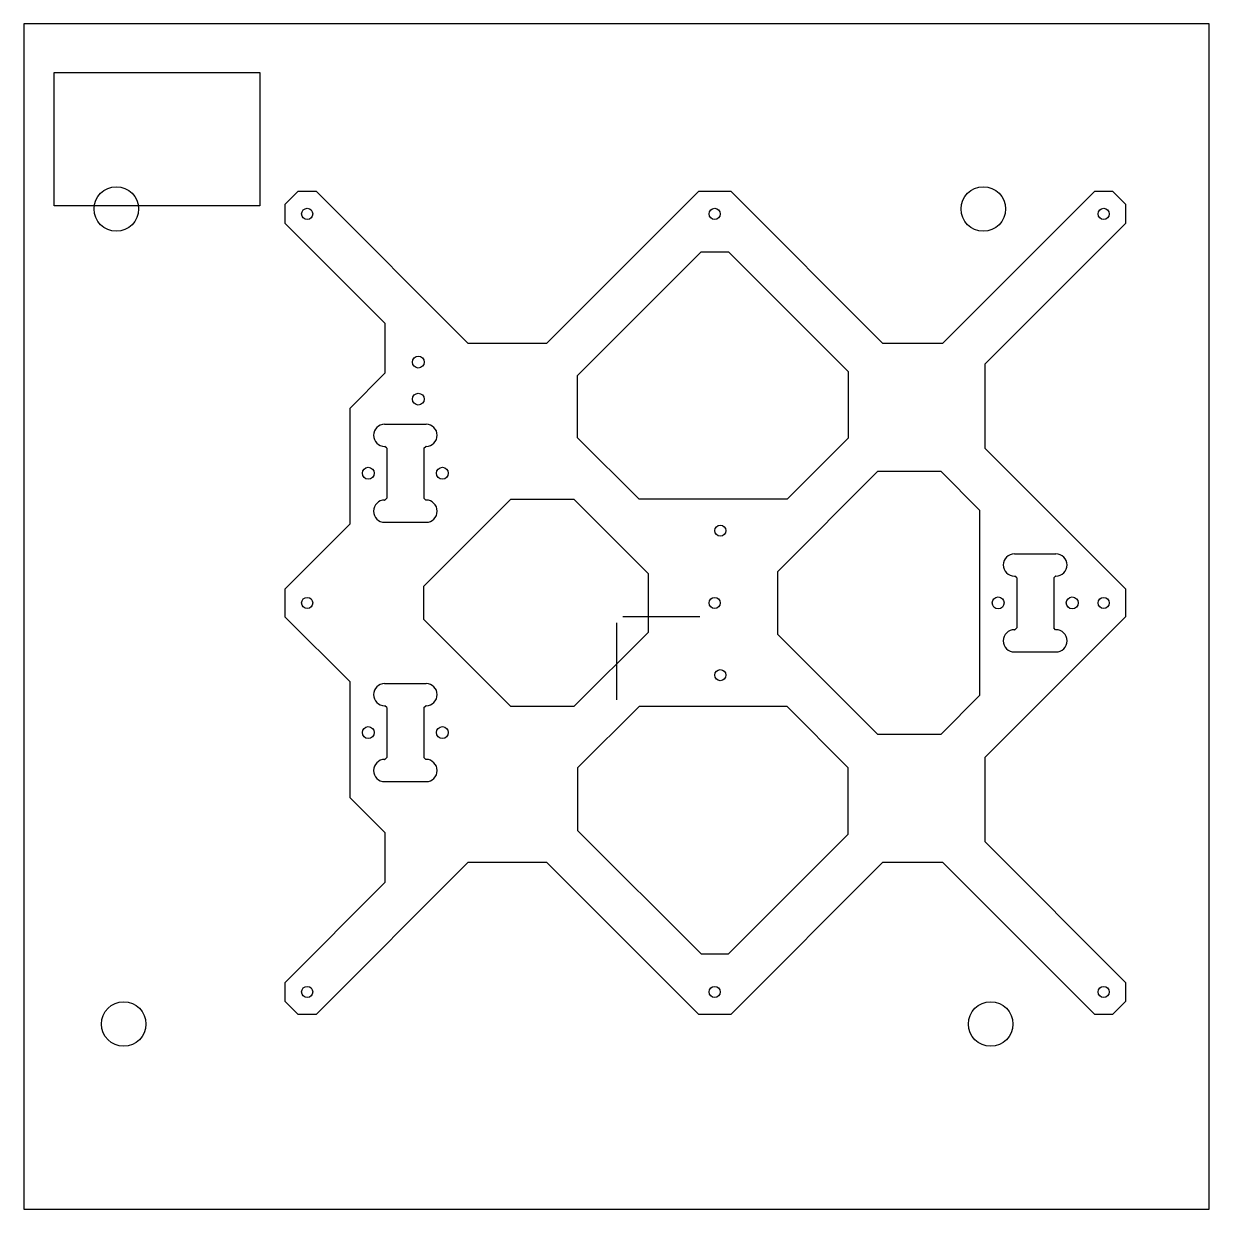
# Model space of a CAD drawing. Header units: millimetres. Extents: x -160 to 160, y -160 to 160.
import ezdxf

# ---------------------------------------------------------------- set-up
doc = ezdxf.new("R2010")
doc.units = ezdxf.units.MM
doc.layers.get('0').update_dxf_attribs({"linetype": 'CONTINUOUS'})

msp = doc.modelspace()

# ---------------------------------------------------------------- linework, layer by layer
for p, q in [((-62.59, 51.92), (-51.39, 51.92)), ((-62.59, 45.92), (-62.49, 45.92)), ((-61.99, 45.42), (-62.49, 45.92)), ((-61.99, 45.42), (-61.99, 31.92)), ((-51.99, 45.42), (-51.49, 45.92)), ((-51.99, 45.42), (-51.99, 31.92)), ((-51.39, 45.92), (-51.49, 45.92)), ((-62.59, 31.42), (-62.49, 31.42)), ((-62.49, 31.42), (-61.99, 31.92)), ((-51.49, 31.42), (-51.99, 31.92)), ((-51.39, 31.42), (-51.49, 31.42)), ((-62.59, 25.42), (-51.39, 25.42)), ((107.41, 16.92), (118.61, 16.92)), ((107.41, 10.92), (107.51, 10.92)), ((108.01, 10.42), (107.51, 10.92)), ((108.01, 10.42), (108.01, -3.08)), ((118.01, 10.42), (118.51, 10.92)), ((118.01, 10.42), (118.01, -3.08)), ((118.61, 10.92), (118.51, 10.92)), ((1.75, 0), (22.5, 0)), ((0, -1.75), (0, -22.5)), ((107.51, -3.58), (108.01, -3.08)), ((118.51, -3.58), (118.01, -3.08)), ((107.41, -3.58), (107.51, -3.58)), ((118.61, -3.58), (118.51, -3.58)), ((107.41, -9.58), (118.61, -9.58)), ((-62.59, -18.08), (-51.39, -18.08)), ((-62.59, -24.08), (-62.49, -24.08)), ((-61.99, -24.58), (-62.49, -24.08)), ((-61.99, -24.58), (-61.99, -38.08)), ((-51.99, -24.58), (-51.49, -24.08)), ((-51.99, -24.58), (-51.99, -38.08)), ((-51.39, -24.08), (-51.49, -24.08)), ((-62.49, -38.58), (-61.99, -38.08)), ((-51.49, -38.58), (-51.99, -38.08)), ((-62.59, -38.58), (-62.49, -38.58)), ((-51.39, -38.58), (-51.49, -38.58)), ((-62.59, -44.58), (-51.39, -44.58))]:
    msp.add_line(p, q)
for points in [[(160, 160), (-160, 160), (-160, -160), (160, -160)], [(-96.23, 110.81), (-151.79, 110.81), (-151.79, 146.8), (-96.23, 146.8)], [(30.91, -107.33), (71.91, -66.33), (88.02, -66.33), (129.02, -107.33), (134, -107.33), (137.51, -103.81), (137.51, -98.84), (99.51, -60.84), (99.51, -37.99), (137.51, 0.01), (137.51, 7.34), (99.51, 45.34), (99.51, 68.19), (137.51, 106.19), (137.51, 111.16), (134, 114.67), (129.02, 114.67), (88.02, 73.67), (71.91, 73.67), (30.91, 114.67), (22.11, 114.67), (-18.89, 73.67), (-40, 73.67), (-81, 114.67), (-85.98, 114.67), (-89.49, 111.16), (-89.49, 106.19), (-62.49, 79.19), (-62.49, 65.67), (-71.99, 56.17), (-71.99, 24.91), (-89.49, 7.41), (-89.49, -0.07), (-71.99, -17.57), (-71.99, -48.83), (-62.49, -58.33), (-62.49, -71.84), (-89.49, -98.84), (-89.49, -103.81), (-85.98, -107.33), (-81, -107.33), (-40, -66.33), (-18.89, -66.33), (22.11, -107.33)], [(6.08, 31.67), (-10.49, 48.24), (-10.49, 65.09), (22.83, 98.41), (30.19, 98.42), (62.51, 66.1), (62.51, 48.16), (46.02, 31.67)], [(70.52, 39.2), (87.5, 39.2), (98.01, 28.69), (98.01, -21.34), (87.5, -31.86), (70.52, -31.86), (43.51, -4.84), (43.51, 12.19)], [(-51.99, -0.83), (-51.99, 8.17), (-28.49, 31.67), (-11.51, 31.67), (8.51, 11.65), (8.51, -4.3), (-11.51, -24.33), (-28.49, -24.33)], [(62.51, -58.76), (62.51, -40.81), (46.02, -24.33), (6.08, -24.33), (-10.49, -40.89), (-10.49, -57.74), (22.83, -91.06), (30.19, -91.07)]]:
    msp.add_lwpolyline(points, close=True)
for centre, radius in [((-135, 110), 6), ((-135, 110), 6), ((-135, 110), 6), ((99, 110), 6), ((-83.49, 108.67), 1.5), ((26.51, 108.67), 1.5), ((131.51, 108.67), 1.5), ((-53.49, 68.67), 1.6), ((-53.49, 58.67), 1.6), ((-66.99, 38.67), 1.6), ((-46.99, 38.67), 1.6), ((28.01, 23.17), 1.5), ((-83.49, 3.67), 1.5), ((26.51, 3.67), 1.5), ((103.01, 3.67), 1.6), ((123.01, 3.67), 1.6), ((131.51, 3.67), 1.5), ((28.01, -15.83), 1.5), ((-66.99, -31.33), 1.6), ((-46.99, -31.33), 1.6), ((-83.49, -101.33), 1.5), ((26.51, -101.33), 1.5), ((131.51, -101.33), 1.5), ((-133, -110), 6), ((101, -110), 6)]:
    msp.add_circle(centre, radius)
for centre, start, end in [((-62.59, 48.92), 90, 270), ((-51.39, 48.92), -90, 90), ((-62.59, 28.42), 90, 270), ((-51.39, 28.42), -90, 90), ((107.41, 13.92), 90, 270), ((118.61, 13.92), -90, 90), ((107.41, -6.58), 90, 270), ((118.61, -6.58), -90, 90), ((-62.59, -21.08), 90, 270), ((-51.39, -21.08), -90, 90), ((-62.59, -41.58), 90, 270), ((-51.39, -41.58), -90, 90)]:
    msp.add_arc(centre, 3, start, end)

doc.saveas('drawing.dxf')
